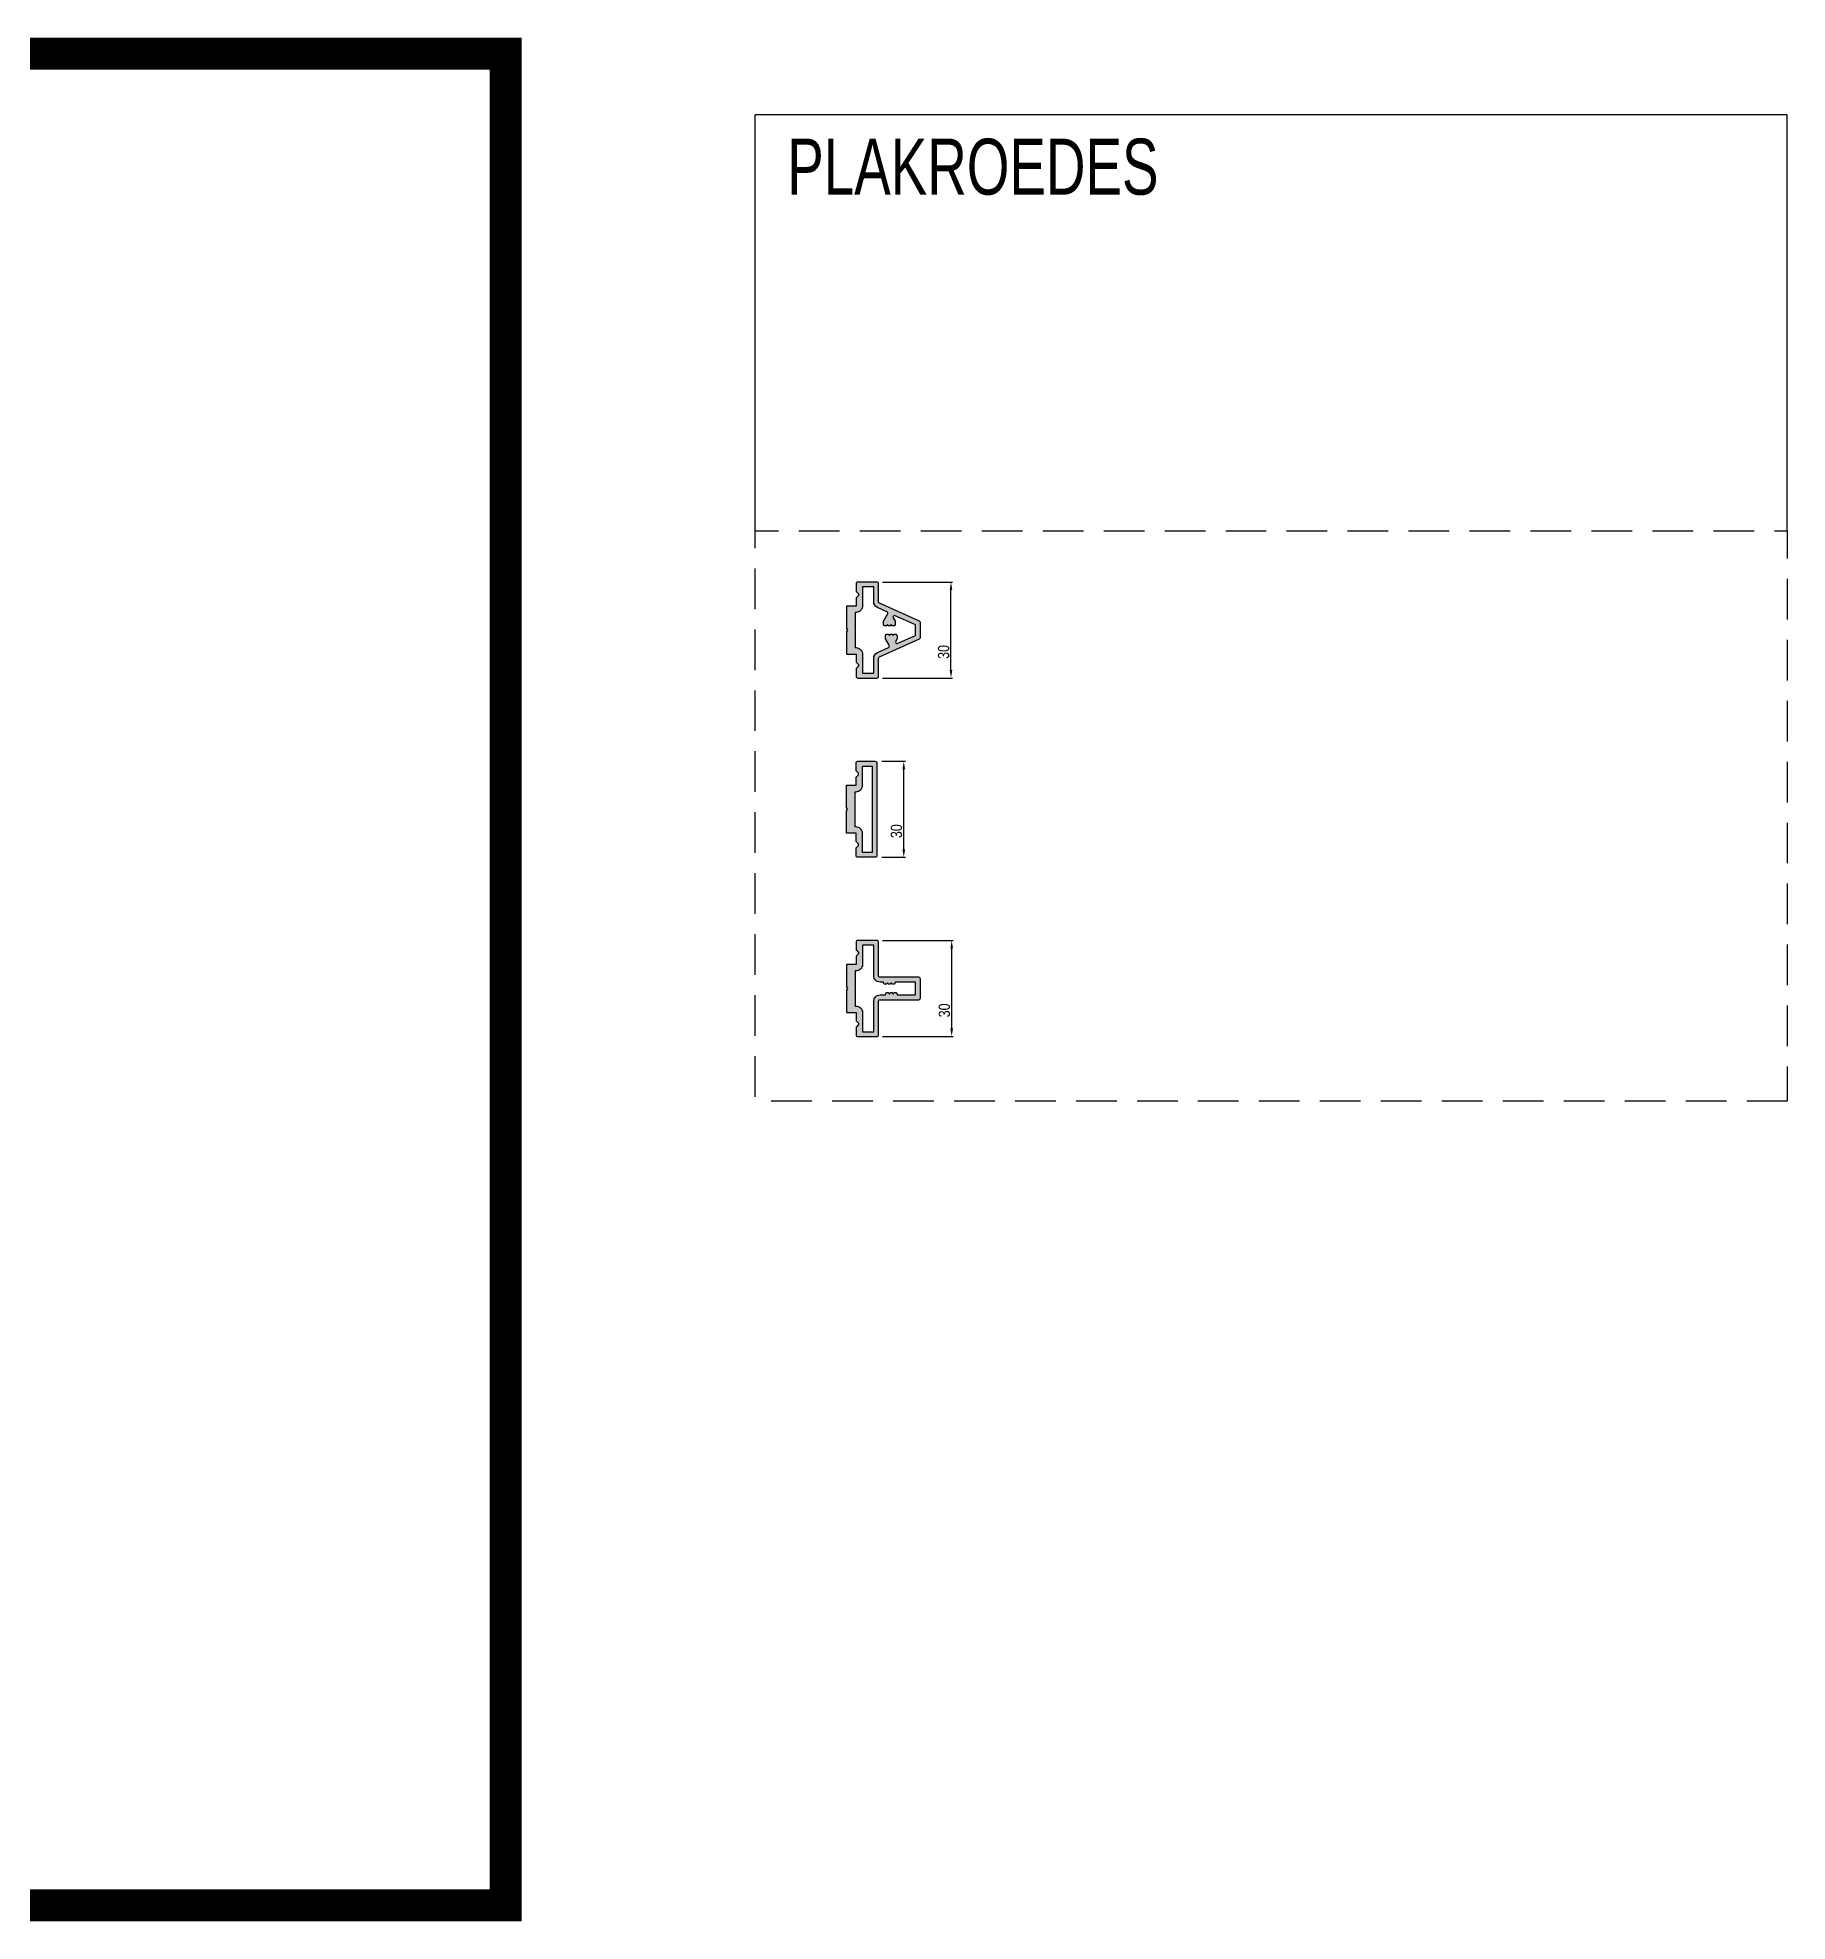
# Model space of a CAD drawing. Header units: millimetres. Extents: x -158 to 6343, y 4572 to 7765.
# Drawn here: x 2915 to 3461, y 4721 to 5309 of the extents above; entities that cross this region are included whole.
import ezdxf

# ---------------------------------------------------------------- set-up
doc = ezdxf.new("R2010")
doc.units = ezdxf.units.MM
doc.header["$LTSCALE"] = 0.2
doc.linetypes.add('DASHED2', pattern=[9.525, 6.35, -3.175])
for name, color, linetype in [('4030050$0$RI-HATCH-P', 7, 'Continuous'), ('4030050$0$RI-PROFILE', 7, 'Continuous'), ('4030150$0$RI-HATCH-P', 7, 'Continuous'), ('4030150$0$RI-PROFILE', 7, 'Continuous'), ('4030603$0$RI-HATCH-P', 7, 'Continuous'), ('4030603$0$RI-PROFILE', 7, 'Continuous'), ('RI-DIMENSION', 7, 'Continuous'), ('RI-LAYOUT', 7, 'Continuous'), ('RI-TEXT-GENERAL-DEU', 7, 'Continuous'), ('RI-TEXT-GENERAL-ENG', 7, 'Continuous'), ('RI-TEXT-GENERAL-FRA', 7, 'Continuous'), ('RI-TEXT-GENERAL-NL', 7, 'Continuous')]:
    doc.layers.add(name, color=color, linetype=linetype)
doc.styles.get("Standard").update_dxf_attribs({"font": 'arial.ttf'})
doc.styles.add('T6', font='arial.ttf', dxfattribs={"width": 0.8, "height": 3.5})
doc.styles.add('T8', font='arial.ttf', dxfattribs={"width": 0.7, "height": 3.5})
doc.dimstyles.new('1-1', dxfattribs={"dimscale": 0, "dimtxt": 2.5, "dimasz": 2.5, "dimexe": 0.5, "dimexo": 1.5, "dimgap": 0.5, "dimtad": 1, "dimzin": 9, "dimdsep": 46, "dimtxsty": 'Standard', "dimcen": 2.5, "dimclrd": 256, "dimclre": 256, "dimclrt": 256, "dimadec": 1, "dimazin": 2, "dimtfac": 1, "dimtmove": 0, "dimatfit": 3, "dimfxl": 1, "dimtolj": 1, "dimtzin": 9, "dimlwd": -1, "dimlwe": -1, "dimarcsym": 0})

# ---------------------------------------------------------------- blocks, each defined once
blk = doc.blocks.new('4030603$0$4030603B')
at = {"layer": '4030603$0$RI-PROFILE'}
for points in [[(12.72, 0), (17.28, 0, 0.295071), (17.74, 0.29), (23.37, 12.81, -0.295071), (23.82, 13.1), (29.5, 13.1, 0.414214), (30, 13.6), (30, 19.6, 0.414214), (29.5, 20.1), (27.04, 20.1), (26.29, 19.35), (25.81, 19.35), (25.06, 20.1), (22.5, 20.1), (22.5, 22.9, 0.414214), (22.3, 23.1), (15.52, 23.1), (15, 22.8), (14.48, 23.1), (7.7, 23.1, 0.414214), (7.5, 22.9), (7.5, 20.1), (4.94, 20.1), (4.19, 19.35), (3.71, 19.35), (2.96, 20.1), (0.5, 20.1, 0.414214), (0, 19.6), (0, 13.6, 0.414214), (0.5, 13.1), (6.18, 13.1, -0.295071), (6.63, 12.81), (12.26, 0.29, 0.295071)], [(13.69, 1.5), (16.31, 1.5, 0.295071), (16.77, 1.79), (19.49, 7.86, 0.726543), (18.79, 8.5), (17.75, 7.9), (16.75, 7.9), (16.38, 8.12, -0.267949), (16.3, 8.25), (16.3, 8.75, -0.267949), (16.38, 8.88), (16.75, 9.1), (16.38, 9.32, -0.267949), (16.3, 9.45), (16.3, 9.95, -0.267949), (16.38, 10.08), (16.75, 10.3), (16.38, 10.52, -0.267949), (16.3, 10.65), (16.3, 11.18, -0.283999), (16.38, 11.32), (16.75, 11.5), (17.75, 11.5), (19.97, 10.23, 0.442617), (20.67, 10.46), (22, 13.42, -0.295071), (23.82, 14.6), (28.5, 14.6), (28.5, 18.1), (22.5, 18.1, -0.414214), (20.5, 20.1), (20.5, 20.4), (9.5, 20.4), (9.5, 20.1, -0.414214), (7.5, 18.1), (1.5, 18.1), (1.5, 14.6), (6.18, 14.6, -0.295071), (8, 13.42), (9.55, 9.99, 0.442617), (10.25, 9.76), (12.25, 10.9), (13.25, 10.9), (13.63, 10.68, -0.267949), (13.7, 10.55), (13.7, 10.05, -0.267949), (13.63, 9.92), (13.25, 9.7), (13.63, 9.48, -0.267949), (13.7, 9.35), (13.7, 8.85, -0.267949), (13.63, 8.72), (13.25, 8.5), (13.63, 8.28, -0.267949), (13.7, 8.15), (13.7, 7.65, -0.267949), (13.63, 7.52), (13.25, 7.3), (12.25, 7.3), (11.57, 7.69, 0.726543), (10.87, 7.05), (13.23, 1.79, 0.295071)]]:
    blk.add_lwpolyline(points, format="xyb", close=True, dxfattribs=at)
blk = doc.blocks.new('4030603')
at = {"layer": '4030603$0$RI-HATCH-P'}
h = blk.add_hatch(color=256, dxfattribs=at)
h.dxf.hatch_style = 1
edge = h.paths.add_edge_path()
edge.add_line((12.72, 0), (17.28, 0))
edge.add_arc((17.28, 0.5), 0.5, 270, 335.75926)
edge.add_line((17.74, 0.29), (23.37, 12.81))
edge.add_arc((23.82, 12.6), 0.5, 90, 155.75926, ccw=False)
edge.add_line((23.82, 13.1), (29.5, 13.1))
edge.add_arc((29.5, 13.6), 0.5, 270, 360)
edge.add_line((30, 13.6), (30, 19.6))
edge.add_arc((29.5, 19.6), 0.5, 360, 450)
edge.add_line((29.5, 20.1), (27.04, 20.1))
edge.add_line((27.04, 20.1), (26.29, 19.35))
edge.add_line((26.29, 19.35), (25.81, 19.35))
edge.add_line((25.81, 19.35), (25.06, 20.1))
edge.add_line((25.06, 20.1), (22.5, 20.1))
edge.add_line((22.5, 20.1), (22.5, 22.9))
edge.add_arc((22.3, 22.9), 0.2, 360, 450)
edge.add_line((22.3, 23.1), (15.52, 23.1))
edge.add_line((15.52, 23.1), (15, 22.8))
edge.add_line((15, 22.8), (14.48, 23.1))
edge.add_line((14.48, 23.1), (7.7, 23.1))
edge.add_arc((7.7, 22.9), 0.2, 90, 180)
edge.add_line((7.5, 22.9), (7.5, 20.1))
edge.add_line((7.5, 20.1), (4.94, 20.1))
edge.add_line((4.94, 20.1), (4.19, 19.35))
edge.add_line((4.19, 19.35), (3.71, 19.35))
edge.add_line((3.71, 19.35), (2.96, 20.1))
edge.add_line((2.96, 20.1), (0.5, 20.1))
edge.add_arc((0.5, 19.6), 0.5, 90, 180)
edge.add_line((0, 19.6), (0, 13.6))
edge.add_arc((0.5, 13.6), 0.5, 180, 270)
edge.add_line((0.5, 13.1), (6.18, 13.1))
edge.add_arc((6.18, 12.6), 0.5, 24.24074, 90, ccw=False)
edge.add_line((6.63, 12.81), (12.26, 0.29))
edge.add_arc((12.72, 0.5), 0.5, 204.24074, 270)
edge = h.paths.add_edge_path(flags=16)
edge.add_line((13.69, 1.5), (16.31, 1.5))
edge.add_arc((16.31, 2), 0.5, 270, 335.75926)
edge.add_line((16.77, 1.79), (19.49, 7.86))
edge.add_arc((19.04, 8.06), 0.5, 335.75926, 479.75926)
edge.add_line((18.79, 8.5), (17.75, 7.9))
edge.add_line((17.75, 7.9), (16.75, 7.9))
edge.add_line((16.75, 7.9), (16.38, 8.12))
edge.add_arc((16.45, 8.25), 0.15, 180, 240, ccw=False)
edge.add_line((16.3, 8.25), (16.3, 8.75))
edge.add_arc((16.45, 8.75), 0.15, 120, 180, ccw=False)
edge.add_line((16.38, 8.88), (16.75, 9.1))
edge.add_line((16.75, 9.1), (16.38, 9.32))
edge.add_arc((16.45, 9.45), 0.15, 180, 240, ccw=False)
edge.add_line((16.3, 9.45), (16.3, 9.95))
edge.add_arc((16.45, 9.95), 0.15, 120, 180, ccw=False)
edge.add_line((16.38, 10.08), (16.75, 10.3))
edge.add_line((16.75, 10.3), (16.38, 10.52))
edge.add_arc((16.45, 10.65), 0.15, 180, 240, ccw=False)
edge.add_line((16.3, 10.65), (16.3, 11.18))
edge.add_arc((16.45, 11.18), 0.15, 116.58202, 180, ccw=False)
edge.add_line((16.38, 11.32), (16.75, 11.5))
edge.add_line((16.75, 11.5), (17.75, 11.5))
edge.add_line((17.75, 11.5), (19.97, 10.23))
edge.add_arc((20.21, 10.67), 0.5, 240.25926, 335.75926)
edge.add_line((20.67, 10.46), (22, 13.42))
edge.add_arc((23.82, 12.6), 2, 90, 155.75926, ccw=False)
edge.add_line((23.82, 14.6), (28.5, 14.6))
edge.add_line((28.5, 14.6), (28.5, 18.1))
edge.add_line((28.5, 18.1), (22.5, 18.1))
edge.add_arc((22.5, 20.1), 2, 180, 270, ccw=False)
edge.add_line((20.5, 20.1), (20.5, 20.4))
edge.add_line((20.5, 20.4), (9.5, 20.4))
edge.add_line((9.5, 20.4), (9.5, 20.1))
edge.add_arc((7.5, 20.1), 2, 270, 360, ccw=False)
edge.add_line((7.5, 18.1), (1.5, 18.1))
edge.add_line((1.5, 18.1), (1.5, 14.6))
edge.add_line((1.5, 14.6), (6.18, 14.6))
edge.add_arc((6.18, 12.6), 2, 24.24074, 90, ccw=False)
edge.add_line((8, 13.42), (9.55, 9.99))
edge.add_arc((10, 10.19), 0.5, 204.24074, 299.74074)
edge.add_line((10.25, 9.76), (12.25, 10.9))
edge.add_line((12.25, 10.9), (13.25, 10.9))
edge.add_line((13.25, 10.9), (13.63, 10.68))
edge.add_arc((13.55, 10.55), 0.15, 0, 60, ccw=False)
edge.add_line((13.7, 10.55), (13.7, 10.05))
edge.add_arc((13.55, 10.05), 0.15, 300, 360, ccw=False)
edge.add_line((13.63, 9.92), (13.25, 9.7))
edge.add_line((13.25, 9.7), (13.63, 9.48))
edge.add_arc((13.55, 9.35), 0.15, 0, 60, ccw=False)
edge.add_line((13.7, 9.35), (13.7, 8.85))
edge.add_arc((13.55, 8.85), 0.15, 300, 360, ccw=False)
edge.add_line((13.63, 8.72), (13.25, 8.5))
edge.add_line((13.25, 8.5), (13.63, 8.28))
edge.add_arc((13.55, 8.15), 0.15, 0, 60, ccw=False)
edge.add_line((13.7, 8.15), (13.7, 7.65))
edge.add_arc((13.55, 7.65), 0.15, 300, 360, ccw=False)
edge.add_line((13.63, 7.52), (13.25, 7.3))
edge.add_line((13.25, 7.3), (12.25, 7.3))
edge.add_line((12.25, 7.3), (11.57, 7.69))
edge.add_arc((11.32, 7.25), 0.5, 60.24074, 204.24074)
edge.add_line((10.87, 7.05), (13.23, 1.79))
edge.add_arc((13.69, 2), 0.5, 204.24074, 270)
blk.add_blockref('4030603$0$4030603B', (0, 0))
blk = doc.blocks.new('4030150$0$4030150B')
at = {"layer": '4030150$0$RI-PROFILE'}
for points in [[(10, 29.5, 0.414214), (9.5, 30), (3.5, 30, 0.414214), (3, 29.5), (3, 27.04), (3.75, 26.29), (3.75, 25.81), (3, 25.06), (3, 22.5), (0.2, 22.5, 0.414214), (0, 22.3), (0, 15.52), (0.3, 15), (0, 14.48), (0, 7.7, 0.414214), (0.2, 7.5), (3, 7.5), (3, 4.94), (3.75, 4.19), (3.75, 3.71), (3, 2.96), (3, 0.5, 0.414214), (3.5, 0), (9.5, 0, 0.414214), (10, 0.5), (10, 11, -0.414214), (10.5, 11.5), (22.6, 11.5, 0.414214), (23.1, 12), (23.1, 18, 0.414214), (22.6, 18.5), (10.5, 18.5, -0.414214), (10, 19)], [(12.2, 13), (12.2, 13.25), (12.42, 13.63, -0.267949), (12.55, 13.7), (13.05, 13.7, -0.267949), (13.18, 13.63), (13.4, 13.25), (13.62, 13.63, -0.267949), (13.75, 13.7), (14.25, 13.7, -0.267949), (14.38, 13.63), (14.6, 13.25), (14.82, 13.63, -0.267949), (14.95, 13.7), (15.45, 13.7, -0.267949), (15.58, 13.63), (15.8, 13.25), (15.8, 13), (21.6, 13), (21.6, 17), (15.2, 17), (15.2, 16.75), (14.98, 16.38, -0.267949), (14.85, 16.3), (14.35, 16.3, -0.267949), (14.22, 16.38), (14, 16.75), (13.78, 16.38, -0.267949), (13.65, 16.3), (13.15, 16.3, -0.267949), (13.02, 16.38), (12.8, 16.75), (12.58, 16.38, -0.267949), (12.45, 16.3), (11.92, 16.3, -0.283999), (11.78, 16.38), (11.6, 16.75), (11.6, 17), (10.5, 17, -0.414214), (8.5, 19), (8.5, 28.5), (5, 28.5), (5, 22.5, -0.414214), (3, 20.5), (2.7, 20.5), (2.7, 9.5), (3, 9.5, -0.414214), (5, 7.5), (5, 1.5), (8.5, 1.5), (8.5, 11, -0.414214), (10.5, 13)]]:
    blk.add_lwpolyline(points, format="xyb", close=True, dxfattribs=at)
blk = doc.blocks.new('4030150')
at = {"layer": '4030150$0$RI-HATCH-P'}
h = blk.add_hatch(color=256, dxfattribs=at)
h.dxf.hatch_style = 1
edge = h.paths.add_edge_path()
edge.add_arc((9.5, 29.5), 0.5, 360, 450)
edge.add_line((9.5, 30), (3.5, 30))
edge.add_arc((3.5, 29.5), 0.5, 90, 180)
edge.add_line((3, 29.5), (3, 27.04))
edge.add_line((3, 27.04), (3.75, 26.29))
edge.add_line((3.75, 26.29), (3.75, 25.81))
edge.add_line((3.75, 25.81), (3, 25.06))
edge.add_line((3, 25.06), (3, 22.5))
edge.add_line((3, 22.5), (0.2, 22.5))
edge.add_arc((0.2, 22.3), 0.2, 90, 180)
edge.add_line((0, 22.3), (0, 15.52))
edge.add_line((0, 15.52), (0.3, 15))
edge.add_line((0.3, 15), (0, 14.48))
edge.add_line((0, 14.48), (0, 7.7))
edge.add_arc((0.2, 7.7), 0.2, 180, 270)
edge.add_line((0.2, 7.5), (3, 7.5))
edge.add_line((3, 7.5), (3, 4.94))
edge.add_line((3, 4.94), (3.75, 4.19))
edge.add_line((3.75, 4.19), (3.75, 3.71))
edge.add_line((3.75, 3.71), (3, 2.96))
edge.add_line((3, 2.96), (3, 0.5))
edge.add_arc((3.5, 0.5), 0.5, 180, 270)
edge.add_line((3.5, 0), (9.5, 0))
edge.add_arc((9.5, 0.5), 0.5, 270, 360)
edge.add_line((10, 0.5), (10, 11))
edge.add_arc((10.5, 11), 0.5, 90, 180, ccw=False)
edge.add_line((10.5, 11.5), (22.6, 11.5))
edge.add_arc((22.6, 12), 0.5, 270, 360)
edge.add_line((23.1, 12), (23.1, 18))
edge.add_arc((22.6, 18), 0.5, 360, 450)
edge.add_line((22.6, 18.5), (10.5, 18.5))
edge.add_arc((10.5, 19), 0.5, 180, 270, ccw=False)
edge.add_line((10, 19), (10, 29.5))
edge = h.paths.add_edge_path(flags=16)
edge.add_line((12.2, 13), (12.2, 13.25))
edge.add_line((12.2, 13.25), (12.42, 13.63))
edge.add_arc((12.55, 13.55), 0.15, 90, 150, ccw=False)
edge.add_line((12.55, 13.7), (13.05, 13.7))
edge.add_arc((13.05, 13.55), 0.15, 30, 90, ccw=False)
edge.add_line((13.18, 13.63), (13.4, 13.25))
edge.add_line((13.4, 13.25), (13.62, 13.63))
edge.add_arc((13.75, 13.55), 0.15, 90, 150, ccw=False)
edge.add_line((13.75, 13.7), (14.25, 13.7))
edge.add_arc((14.25, 13.55), 0.15, 30, 90, ccw=False)
edge.add_line((14.38, 13.63), (14.6, 13.25))
edge.add_line((14.6, 13.25), (14.82, 13.63))
edge.add_arc((14.95, 13.55), 0.15, 90, 150, ccw=False)
edge.add_line((14.95, 13.7), (15.45, 13.7))
edge.add_arc((15.45, 13.55), 0.15, 30, 90, ccw=False)
edge.add_line((15.58, 13.63), (15.8, 13.25))
edge.add_line((15.8, 13.25), (15.8, 13))
edge.add_line((15.8, 13), (21.6, 13))
edge.add_line((21.6, 13), (21.6, 17))
edge.add_line((21.6, 17), (15.2, 17))
edge.add_line((15.2, 17), (15.2, 16.75))
edge.add_line((15.2, 16.75), (14.98, 16.38))
edge.add_arc((14.85, 16.45), 0.15, 270, 330, ccw=False)
edge.add_line((14.85, 16.3), (14.35, 16.3))
edge.add_arc((14.35, 16.45), 0.15, 210, 270, ccw=False)
edge.add_line((14.22, 16.38), (14, 16.75))
edge.add_line((14, 16.75), (13.78, 16.38))
edge.add_arc((13.65, 16.45), 0.15, 270, 330, ccw=False)
edge.add_line((13.65, 16.3), (13.15, 16.3))
edge.add_arc((13.15, 16.45), 0.15, 210, 270, ccw=False)
edge.add_line((13.02, 16.38), (12.8, 16.75))
edge.add_line((12.8, 16.75), (12.58, 16.38))
edge.add_arc((12.45, 16.45), 0.15, 270, 330, ccw=False)
edge.add_line((12.45, 16.3), (11.92, 16.3))
edge.add_arc((11.92, 16.45), 0.15, 206.58202, 270, ccw=False)
edge.add_line((11.78, 16.38), (11.6, 16.75))
edge.add_line((11.6, 16.75), (11.6, 17))
edge.add_line((11.6, 17), (10.5, 17))
edge.add_arc((10.5, 19), 2, 180, 270, ccw=False)
edge.add_line((8.5, 19), (8.5, 28.5))
edge.add_line((8.5, 28.5), (5, 28.5))
edge.add_line((5, 28.5), (5, 22.5))
edge.add_arc((3, 22.5), 2, 270, 360, ccw=False)
edge.add_line((3, 20.5), (2.7, 20.5))
edge.add_line((2.7, 20.5), (2.7, 9.5))
edge.add_line((2.7, 9.5), (3, 9.5))
edge.add_arc((3, 7.5), 2, 0, 90, ccw=False)
edge.add_line((5, 7.5), (5, 1.5))
edge.add_line((5, 1.5), (8.5, 1.5))
edge.add_line((8.5, 1.5), (8.5, 11))
edge.add_arc((10.5, 11), 2, 90, 180, ccw=False)
edge.add_line((10.5, 13), (12.2, 13))
blk.add_blockref('4030150$0$4030150B', (0, 0))
blk = doc.blocks.new('4030050$0$4030050B')
at = {"layer": '4030050$0$RI-PROFILE'}
for points in [[(0.5, 0), (29.5, 0, 0.414214), (30, 0.5), (30, 6, 0.414214), (29.5, 6.5), (27.04, 6.5), (26.29, 5.75), (25.81, 5.75), (25.06, 6.5), (22.5, 6.5), (22.5, 9.3, 0.414214), (22.3, 9.5), (15.52, 9.5), (15, 9.2), (14.48, 9.5), (7.7, 9.5, 0.414214), (7.5, 9.3), (7.5, 6.5), (4.94, 6.5), (4.19, 5.75), (3.71, 5.75), (2.96, 6.5), (0.5, 6.5, 0.414214), (0, 6), (0, 0.5, 0.414214)], [(28.5, 1.5), (28.5, 4.5), (22.5, 4.5, -0.414214), (20.5, 6.5), (20.5, 6.8), (9.5, 6.8), (9.5, 6.5, -0.414214), (7.5, 4.5), (1.5, 4.5), (1.5, 1.5)]]:
    blk.add_lwpolyline(points, format="xyb", close=True, dxfattribs=at)
blk = doc.blocks.new('4030050')
at = {"layer": '4030050$0$RI-HATCH-P'}
h = blk.add_hatch(color=256, dxfattribs=at)
h.dxf.hatch_style = 1
edge = h.paths.add_edge_path(flags=16)
edge.add_line((28.5, 1.5), (28.5, 4.5))
edge.add_line((28.5, 4.5), (22.5, 4.5))
edge.add_arc((22.5, 6.5), 2, 180, 270, ccw=False)
edge.add_line((20.5, 6.5), (20.5, 6.8))
edge.add_line((20.5, 6.8), (9.5, 6.8))
edge.add_line((9.5, 6.8), (9.5, 6.5))
edge.add_arc((7.5, 6.5), 2, -90, 0, ccw=False)
edge.add_line((7.5, 4.5), (1.5, 4.5))
edge.add_line((1.5, 4.5), (1.5, 1.5))
edge.add_line((1.5, 1.5), (28.5, 1.5))
edge = h.paths.add_edge_path()
edge.add_line((0.5, 0), (29.5, 0))
edge.add_arc((29.5, 0.5), 0.5, 270, 360)
edge.add_line((30, 0.5), (30, 6))
edge.add_arc((29.5, 6), 0.5, 360, 450)
edge.add_line((29.5, 6.5), (27.04, 6.5))
edge.add_line((27.04, 6.5), (26.29, 5.75))
edge.add_line((26.29, 5.75), (25.81, 5.75))
edge.add_line((25.81, 5.75), (25.06, 6.5))
edge.add_line((25.06, 6.5), (22.5, 6.5))
edge.add_line((22.5, 6.5), (22.5, 9.3))
edge.add_arc((22.3, 9.3), 0.2, 360, 450)
edge.add_line((22.3, 9.5), (15.52, 9.5))
edge.add_line((15.52, 9.5), (15, 9.2))
edge.add_line((15, 9.2), (14.48, 9.5))
edge.add_line((14.48, 9.5), (7.7, 9.5))
edge.add_arc((7.7, 9.3), 0.2, 90, 180)
edge.add_line((7.5, 9.3), (7.5, 6.5))
edge.add_line((7.5, 6.5), (4.94, 6.5))
edge.add_line((4.94, 6.5), (4.19, 5.75))
edge.add_line((4.19, 5.75), (3.71, 5.75))
edge.add_line((3.71, 5.75), (2.96, 6.5))
edge.add_line((2.96, 6.5), (0.5, 6.5))
edge.add_arc((0.5, 6), 0.5, 90, 180)
edge.add_line((0, 6), (0, 0.5))
edge.add_arc((0.5, 0.5), 0.5, 180, 270)
blk.add_blockref('4030050$0$4030050B', (0, 0))
blk = doc.blocks.new('*D265')
at = {"layer": 'Defpoints', "color": 0, "transparency": 16777216}
for p in [(3176.92, 5083.32), (3185.33, 5083.32), (3176.92, 5053.32)]:
    blk.add_point(p, dxfattribs=at)
at = {"layer": 'RI-DIMENSION', "transparency": 16777216}
for p, q in [((3178.42, 5083.32), (3185.83, 5083.32)), ((3185.33, 5055.82), (3185.33, 5080.82)), ((3178.42, 5053.32), (3185.83, 5053.32))]:
    blk.add_line(p, q, dxfattribs=at)
for points in [[(3184.91, 5080.82), (3185.74, 5080.82), (3185.33, 5083.32)], [(3184.91, 5055.82), (3185.74, 5055.82), (3185.33, 5053.32)]]:
    blk.add_solid(points, dxfattribs=at)
at = {"layer": 'RI-DIMENSION', "transparency": 16777216, "insert": (3183.04, 5061.48), "char_height": 3.5, "attachment_point": 5, "rotation": 90, "style": 'T6'}
blk.add_mtext('\\A1;30', dxfattribs=at)
blk = doc.blocks.new('*D266')
at = {"layer": 'Defpoints', "color": 0, "transparency": 16777216}
for p in [(3177.17, 5139.32), (3200.08, 5139.32), (3177.17, 5109.32)]:
    blk.add_point(p, dxfattribs=at)
at = {"layer": 'RI-DIMENSION', "transparency": 16777216}
for p, q in [((3178.67, 5139.32), (3200.58, 5139.32)), ((3200.08, 5111.82), (3200.08, 5136.82)), ((3178.67, 5109.32), (3200.58, 5109.32))]:
    blk.add_line(p, q, dxfattribs=at)
for points in [[(3199.66, 5136.82), (3200.49, 5136.82), (3200.08, 5139.32)], [(3199.66, 5111.82), (3200.49, 5111.82), (3200.08, 5109.32)]]:
    blk.add_solid(points, dxfattribs=at)
at = {"layer": 'RI-DIMENSION', "transparency": 16777216, "insert": (3197.79, 5117.48), "char_height": 3.5, "attachment_point": 5, "rotation": 90, "style": 'T6'}
blk.add_mtext('\\A1;30', dxfattribs=at)
blk = doc.blocks.new('*D267')
at = {"layer": 'Defpoints', "color": 0, "transparency": 16777216}
for p in [(3177.17, 5027.32), (3200.3, 5027.32), (3177.17, 4997.32)]:
    blk.add_point(p, dxfattribs=at)
at = {"layer": 'RI-DIMENSION', "transparency": 16777216}
for p, q in [((3178.67, 5027.32), (3200.8, 5027.32)), ((3200.3, 4999.82), (3200.3, 5024.82)), ((3178.67, 4997.32), (3200.8, 4997.32))]:
    blk.add_line(p, q, dxfattribs=at)
for points in [[(3199.88, 5024.82), (3200.71, 5024.82), (3200.3, 5027.32)], [(3199.88, 4999.82), (3200.71, 4999.82), (3200.3, 4997.32)]]:
    blk.add_solid(points, dxfattribs=at)
at = {"layer": 'RI-DIMENSION', "transparency": 16777216, "insert": (3198.01, 5005.48), "char_height": 3.5, "attachment_point": 5, "rotation": 90, "style": 'T6'}
blk.add_mtext('\\A1;30', dxfattribs=at)
blk = doc.blocks.new('info-text-ARCH-1')
at = {"layer": 'RI-TEXT-GENERAL-DEU', "style": 'T8', "width": 0.7}
blk.add_attdef('DEU', (2.5, 1.191), '', height=1.75, dxfattribs=at)
at = {"layer": 'RI-TEXT-GENERAL-ENG', "style": 'T8', "width": 0.7}
blk.add_attdef('ENG', (2.5, 3.691), '', height=1.75, dxfattribs=at)
at = {"layer": 'RI-TEXT-GENERAL-FRA', "style": 'T8', "width": 0.7}
blk.add_attdef('FRA', (2.5, 6.191), '', height=1.75, dxfattribs=at)
at = {"layer": 'RI-TEXT-GENERAL-NL', "style": 'T8', "width": 0.7}
blk.add_attdef('NED', (2.5, 8.691), '', height=1.75, dxfattribs=at)

msp = doc.modelspace()

# ---------------------------------------------------------------- linework, layer by layer
at = {"layer": 'RI-LAYOUT'}
for p, q in [((3461.41, 5285.33), (3138.91, 5285.33)), ((3138.91, 5155.33), (3138.91, 5285.33)), ((3461.41, 5155.33), (3461.41, 5285.33))]:
    msp.add_line(p, q, dxfattribs=at)
at = {"layer": 'RI-LAYOUT', "const_width": 10}
msp.add_lwpolyline([(2262.04, 4725.84), (3060.89, 4725.84), (3060.89, 5304.42), (2262.04, 5304.42)], close=True, dxfattribs=at)
at = {"layer": 'RI-LAYOUT', "linetype": 'DASHED2', "ltscale": 10, "flags": 128}
msp.add_lwpolyline([(3461.41, 4977.13), (3138.91, 4977.13), (3138.91, 5155.33), (3461.41, 5155.33)], close=True, dxfattribs=at)

# ---------------------------------------------------------------- block references
ref = msp.add_blockref('info-text-ARCH-1', (3123.91, 5173.46), dxfattribs=dict(xscale=10, yscale=10, zscale=10))
ref.add_attrib('NED', 'PLAKROEDES', (3148.91, 5260.37), dxfattribs={"layer": 'RI-TEXT-GENERAL-NL', "height": 17.5, "style": 'T8', "width": 0.7})
at = {"color": 1, "rotation": 90}
msp.add_blockref('4030603', (3190.52, 5109.32), dxfattribs=at)
at = {"color": 1, "xscale": -1, "rotation": 90}
msp.add_blockref('4030050', (3176.92, 5083.32), dxfattribs=at)
at = {"color": 1}
msp.add_blockref('4030150', (3167.42, 4997.32), dxfattribs=at)

# ---------------------------------------------------------------- dimensions: what is measured, and where the dimension line sits
at = {"layer": 'RI-DIMENSION'}
for base, p1, p2, picture, middle in [((3200.08, 5139.32), (3177.17, 5109.32), (3177.17, 5139.32), '*D266', (3200.08, 5117.48)), ((3185.33, 5083.32), (3176.92, 5053.32), (3176.92, 5083.32), '*D265', (3185.33, 5061.48)), ((3200.3, 5027.32), (3177.17, 4997.32), (3177.17, 5027.32), '*D267', (3200.3, 5005.48))]:
    dim = msp.add_linear_dim(base=base, p1=p1, p2=p2, angle=90, dimstyle='1-1', override={"dimscale": 1, "dimdec": 1, "dimtxsty": 'T6'}, dxfattribs=at)
    dim.commit()
    dim.dimension.update_dxf_attribs({"geometry": picture, "text_midpoint": middle, "dimtype": 160})

doc.saveas('drawing.dxf')
